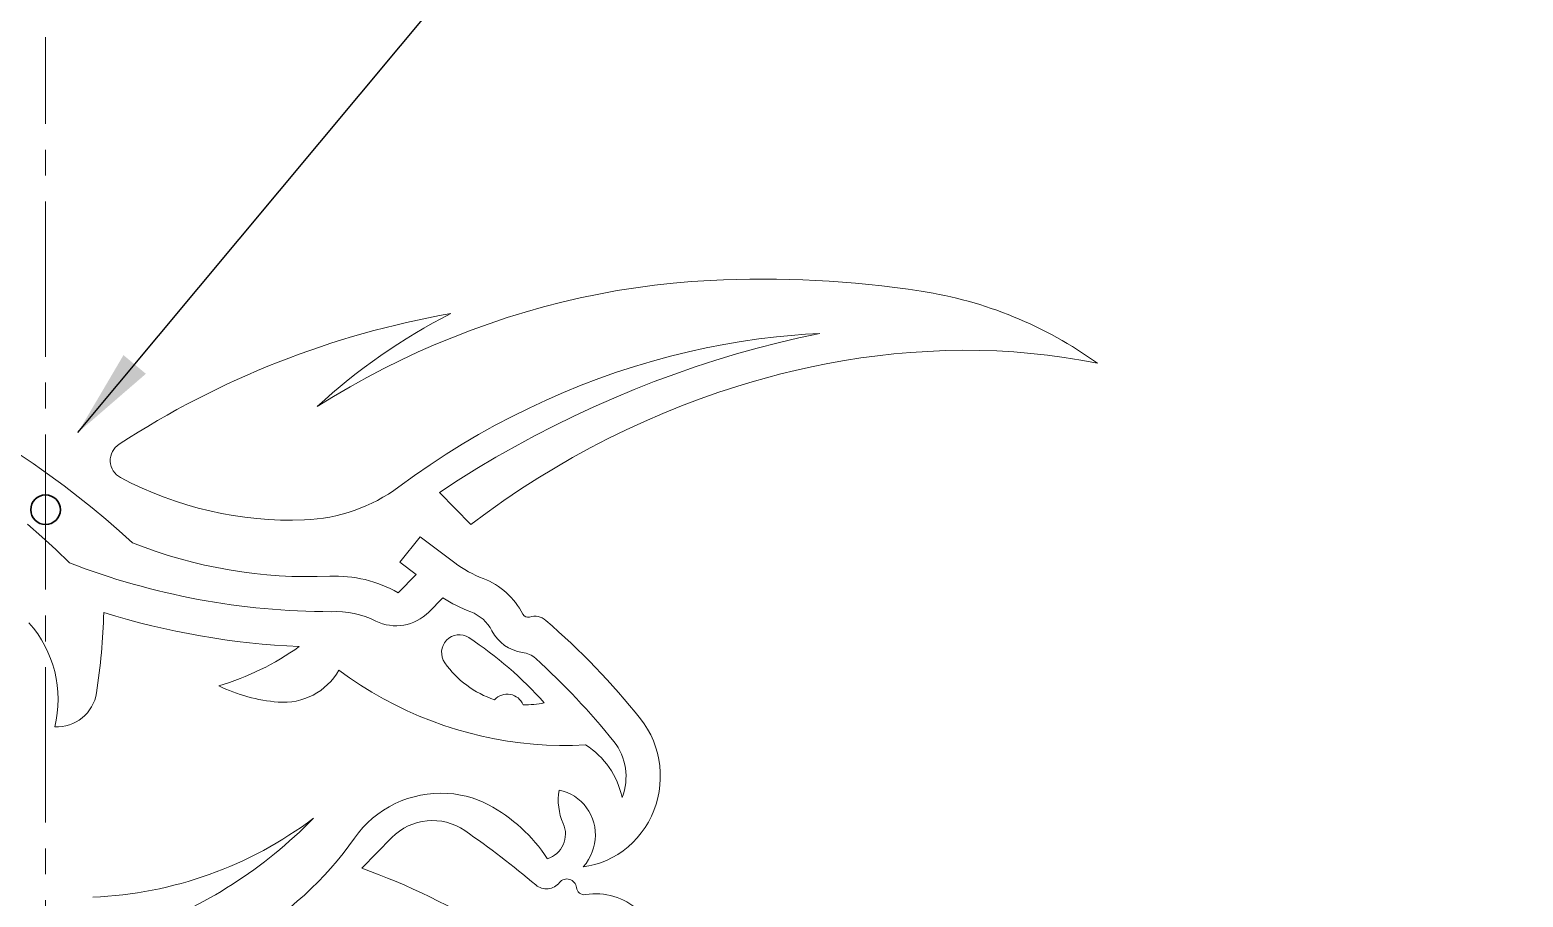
# Model space of a CAD drawing. Extents: x -234 to 858, y -95 to 532.
# Drawn here: x -126.1 to -75.6, y 106.9 to 136.3 of the extents above; entities that cross this region are included whole.
import ezdxf

# ---------------------------------------------------------------- set-up
doc = ezdxf.new("R2010")
doc.units = 0
doc.header["$LTSCALE"] = 7
doc.header["$MEASUREMENT"] = 0
doc.linetypes.add('CENTER2', pattern=[1.125, 0.75, -0.125, 0.125, -0.125])
doc.layers.get('0').update_dxf_attribs({"linetype": 'CONTINUOUS', "lineweight": 15})
for name, color, linetype, lineweight in [('1', 1, 'CENTER2', 15), ('3', 3, 'CONTINUOUS', 30), ('8', 250, 'CONTINUOUS', 15)]:
    doc.layers.add(name, color=color, linetype=linetype, lineweight=lineweight)
doc.styles.add('ITALICT', font='ITALICT.shx', dxfattribs={"width": 0.8, "height": 3})
doc.dimstyles.get("Standard").update_dxf_attribs({"dimtxt": 3, "dimasz": 3, "dimexe": 0.5, "dimexo": 0.5, "dimgap": 0.8, "dimtad": 1, "dimdsep": 46, "dimtxsty": 'ITALICT', "dimcen": 0.09, "dimazin": 2, "dimtfac": 1, "dimtmove": 0, "dimatfit": 3, "dimfxl": 1, "dimtolj": 1, "dimtzin": 0, "dimarcsym": 0})

msp = doc.modelspace()

# ---------------------------------------------------------------- linework, layer by layer
at = {"layer": '1'}
msp.add_line((-125.5869, 7.089), (-125.5869, 136.0255), dxfattribs=at)
at = {"layer": '3'}
msp.add_circle((-125.5869, 120.0401), 0.5, dxfattribs=at)
at = {"layer": '8', "ltscale": 0.01898}
msp.add_line((-112.2636, 120.6274), (-111.2047, 119.5393), dxfattribs=at)
at = {"layer": '8', "ltscale": 0.013773}
msp.add_line((-112.9208, 119.1273), (-113.6098, 118.2675), dxfattribs=at)
at = {"layer": '8', "ltscale": 0.018277}
msp.add_line((-111.7542, 118.2459), (-112.9208, 119.1273), dxfattribs=at)
at = {"layer": '8', "ltscale": 0.008681}
msp.add_line((-113.6098, 118.2675), (-113.0551, 117.8497), dxfattribs=at)
at = {"layer": '8', "ltscale": 0.010833}
msp.add_line((-113.0551, 117.8497), (-113.6642, 117.2331), dxfattribs=at)
at = {"layer": '8', "ltscale": 0.008486}
msp.add_line((-112.1538, 117.0625), (-112.6303, 116.5789), dxfattribs=at)
at = {"layer": '8', "ltscale": 0.018129}
msp.add_line((-113.8781, 108.9522), (-114.8981, 107.9212), dxfattribs=at)
at = {"layer": '8'}
for points in [[(-103.1148, 127.792), (-103.7432, 127.7542), (-104.3719, 127.7009), (-105.0007, 127.6321), (-105.629, 127.5478), (-106.2565, 127.4483), (-106.8827, 127.3334), (-107.5073, 127.2036), (-108.1297, 127.0586), (-108.7497, 126.8988), (-109.3667, 126.7243), (-109.9804, 126.5351), (-110.5904, 126.3314), (-111.1963, 126.1133), (-111.7976, 125.881), (-112.394, 125.6346), (-112.9851, 125.3743), (-113.5706, 125.1003), (-114.1499, 124.8126), (-114.7228, 124.5115), (-115.2889, 124.1971), (-115.8478, 123.8696), (-116.3993, 123.5292)], [(-113.64, 120.8154), (-113.1175, 121.1946), (-112.5864, 121.561), (-112.0469, 121.9144), (-111.4996, 122.2546), (-110.9447, 122.5813), (-110.3827, 122.8944), (-109.8139, 123.1936), (-109.2388, 123.4788), (-108.6577, 123.7497), (-108.0711, 124.0063), (-107.4794, 124.2482), (-106.883, 124.4754), (-106.2823, 124.6877), (-105.6777, 124.8848), (-105.0698, 125.0667), (-104.4588, 125.2332), (-103.8453, 125.3842), (-103.2528, 125.5147), (-102.6585, 125.6305), (-102.063, 125.7316), (-101.4666, 125.8178), (-100.8699, 125.889), (-100.3821, 125.9361), (-99.8946, 125.973), (-99.4077, 125.9996)], [(-99.4077, 125.9996), (-100.1136, 125.8499), (-100.8185, 125.6845), (-101.522, 125.5037), (-102.2237, 125.3075), (-102.9232, 125.0962), (-103.62, 124.8698), (-104.3139, 124.6285), (-105.0043, 124.3726), (-105.6909, 124.1019), (-106.3733, 123.8169), (-107.0511, 123.5176), (-107.7239, 123.2041), (-108.3914, 122.8766), (-109.0532, 122.5353), (-109.7089, 122.1804), (-110.3581, 121.812), (-111.0005, 121.4302), (-111.6358, 121.0353), (-112.2636, 120.6274)], [(-111.2047, 119.5393), (-110.6531, 119.9498), (-110.0927, 120.3472), (-109.5239, 120.7312), (-108.9469, 121.1017), (-108.3622, 121.4584), (-107.7701, 121.8012), (-107.1711, 122.1297), (-106.5656, 122.4438), (-105.954, 122.7433), (-105.3367, 123.028), (-104.7141, 123.2977), (-104.0867, 123.5522), (-103.455, 123.7913), (-103.1373, 123.9052), (-102.8187, 124.0151), (-102.4998, 124.1208), (-102.1801, 124.2227), (-101.6987, 124.368), (-101.2159, 124.5045), (-100.7317, 124.6318), (-100.2463, 124.7499), (-99.6906, 124.8736), (-99.1339, 124.9851), (-98.5767, 125.0845), (-98.0191, 125.1715), (-97.4615, 125.246), (-96.9042, 125.3081), (-96.3475, 125.3577), (-95.7604, 125.3962), (-95.1747, 125.4206), (-94.5907, 125.4307), (-94.0088, 125.4265), (-93.4294, 125.4079), (-92.8527, 125.3748), (-92.2793, 125.3272), (-91.7094, 125.2651), (-91.1434, 125.1883), (-90.5817, 125.097), (-90.0247, 124.9911)], [(-122.6481, 118.9217), (-123.0951, 119.3232), (-123.5499, 119.7162), (-124.0125, 120.1007), (-124.4824, 120.4764), (-124.9596, 120.8433), (-125.4438, 121.2012), (-126.0067, 121.5999), (-126.5783, 121.9864)], [(-124.7766, 118.2419), (-125.2401, 118.6909), (-125.7145, 119.1288), (-126.1995, 119.5554)], [(-115.6729, 114.6115), (-115.3082, 114.351), (-114.9348, 114.1031), (-114.5526, 113.8678), (-114.1628, 113.6459), (-113.7659, 113.4376), (-113.3626, 113.2433), (-112.9545, 113.0637), (-112.5409, 112.8984), (-112.1221, 112.7475), (-111.6986, 112.6112), (-111.2711, 112.4897), (-110.8401, 112.3832), (-110.4059, 112.2919), (-109.9694, 112.2158), (-109.5308, 112.1551), (-109.0909, 112.1099), (-108.6502, 112.0803), (-108.2091, 112.0663), (-107.7683, 112.0679), (-107.3284, 112.0852)], [(-107.4151, 107.961), (-107.2153, 107.9945), (-107.0181, 108.0419), (-106.8248, 108.1029), (-106.6239, 108.1823), (-106.4292, 108.2764), (-106.2419, 108.3845), (-106.0627, 108.5061), (-105.8926, 108.6405), (-105.7324, 108.7869), (-105.583, 108.9447), (-105.4449, 109.1129), (-105.319, 109.2907), (-105.2054, 109.4776), (-105.1051, 109.6723), (-105.0185, 109.8737), (-104.946, 110.0808), (-104.8881, 110.2926), (-104.8448, 110.5079), (-104.8165, 110.7257), (-104.8032, 110.945), (-104.805, 111.1645), (-104.8219, 111.3825), (-104.8537, 111.5986), (-104.9004, 111.8118), (-104.9617, 112.0211), (-105.0373, 112.2253), (-105.127, 112.4235), (-105.2304, 112.6145), (-105.3469, 112.7975), (-105.476, 112.9715)], [(-115.145, 108.9346), (-115.0076, 109.1164), (-114.859, 109.2891), (-114.6998, 109.4521), (-114.5306, 109.6048), (-114.3522, 109.7464), (-114.1651, 109.8766), (-113.9703, 109.9945), (-113.7684, 110.1), (-113.5603, 110.1923), (-113.3471, 110.2712), (-113.1294, 110.3364), (-112.9081, 110.3875), (-112.6842, 110.4244), (-112.4584, 110.447), (-112.2319, 110.455), (-112.0055, 110.4484), (-111.7801, 110.4273), (-111.5566, 110.3918), (-111.3614, 110.3484), (-111.1689, 110.2938), (-110.9797, 110.2283), (-110.7948, 110.1521), (-110.6148, 110.0655)], [(-108.2199, 110.5581), (-108.0833, 110.5247), (-107.9505, 110.4786), (-107.8226, 110.4201), (-107.7007, 110.3499), (-107.5859, 110.2684), (-107.4791, 110.1765), (-107.3812, 110.0749), (-107.2927, 109.9641), (-107.2147, 109.8454), (-107.1478, 109.7199), (-107.0926, 109.5887), (-107.0494, 109.4528), (-107.0186, 109.3134), (-107.0004, 109.1717), (-106.995, 109.0286), (-107.0024, 108.8854), (-107.0226, 108.7435), (-107.0554, 108.604), (-107.1005, 108.4681), (-107.1576, 108.3368), (-107.2263, 108.2113), (-107.3145, 108.0813), (-107.4151, 107.961)]]:
    msp.add_lwpolyline(points, dxfattribs=at)
for centre, radius, start, end in [((-101.3274, 92.2839), 35.5518, 81.35088, 92.88178), ((-98.0369, 113.9067), 13.6777, 54.13933, 81.35675), ((-106.7244, 97.1176), 30.0011, 99.91423, 123.08084), ((-102.8145, 108.8332), 20.0131, 116.9664, 132.74975), ((-122.7459, 121.7053), 0.6538, 122.74165, 242.47011), ((-117.2737, 131.9992), 12.3123, 242.02979, 272.05411), ((-117.0362, 125.3862), 5.6945, 272.05116, 306.61337), ((-116.6608, 133.9941), 16.2177, 248.33516, 272.40585), ((-115.92, 141.1842), 24.5921, 248.89139, 269.97184), ((-109.4033, 121.3505), 3.8943, 232.86541, 249.14772), ((-115.7897, 113.4932), 4.3019, 60.38902, 92.53633), ((-111.6874, 115.3587), 2.5184, 27.11769, 69.10924), ((-109.4043, 121.346), 5.09, 237.30428, 249.17965), ((-129.0493, 113.6317), 3.8863, 346.04593, 41.72553), ((-146.1138, 117.2146), 22.5039, 351.40097, 358.34969), ((-115.9191, 141.212), 25.8202, 252.64927, 267.58184), ((-115.7958, 113.4844), 3.111, 63.79148, 92.51088), ((-113.736, 117.6667), 1.5511, 243.7567, 315.46748), ((-111.6931, 115.3301), 1.3467, 27.24047, 69.13471), ((-109.2773, 116.5922), 0.1888, 206.90298, 287.53313), ((-109.0474, 115.8638), 0.575, 49.18263, 107.5135), ((-125.3971, 97.0377), 25.5095, 38.65453, 49.03063), ((-111.5963, 115.2109), 0.6001, 57.38444, 215.34684), ((-118.3386, 104.9908), 12.8421, 41.54173, 56.62438), ((-109.2778, 116.571), 1.3683, 207.14605, 262.27434), ((-122.3088, 122.8072), 9.0962, 286.45604, 305.64085), ((-109.5713, 114.3965), 0.8262, 47.79313, 82.37589), ((-117.5424, 115.6802), 2.1536, 265.17166, 330.24686), ((-109.3434, 116.7955), 3.3553, 215.16027, 251.55207), ((-125.4944, 96.8417), 24.5268, 38.77774, 47.79038), ((-125.2151, 114.0645), 1.3703, 267.37529, 350.98066), ((-117.2503, 119.208), 5.6937, 244.15931, 265.2312), ((-109.9754, 113.2221), 0.5801, 22.61052, 137.72594), ((-109.3657, 116.7255), 3.2811, 268.70704, 281.23197), ((-108.8163, 109.7373), 2.7806, 11.91734, 57.63626), ((-107.8718, 111.0173), 1.9114, 338.34428, 38.35967), ((-113.1593, 105.2878), 5.4132, 33.06629, 61.96163), ((-106.3386, 110.2086), 1.9134, 169.47787, 204.19436), ((-124.5284, 120.2142), 13.2856, 272.34846, 307.02646), ((-127.7012, 120.5149), 15.614, 289.60588, 315.69037), ((-112.5028, 107.607), 1.9227, 55.43782, 135.63338), ((-130.0834, 82.3289), 32.7123, 49.89636, 55.19687), ((-108.8753, 109.069), 0.8668, 286.97462, 24.1874), ((-124.51, 115.4607), 11.4147, 299.3624, 325.12877), ((-122.8178, 86.0051), 23.3016, 45.53936, 70.13197), ((-107.9596, 107.2333), 0.3206, 5.34331, 141.76712), ((-108.6516, 107.7776), 0.5589, 229.95112, 321.83955), ((-107.3715, 107.2897), 0.2684, 185.65297, 278.89), ((-106.9786, 104.9562), 2.0984, 46.93079, 99.64265)]:
    msp.add_arc(centre, radius, start, end, dxfattribs=at)

# ---------------------------------------------------------------- leaders
msp.add_leader([(-124.4946, 122.6475), (-97.8504, 154.6135), (-50.8857, 154.6135)], dimstyle='Standard', override={"dimgap": 0.8, "dimtad": 0, "dimarcsym": 1})

doc.saveas('drawing.dxf')
